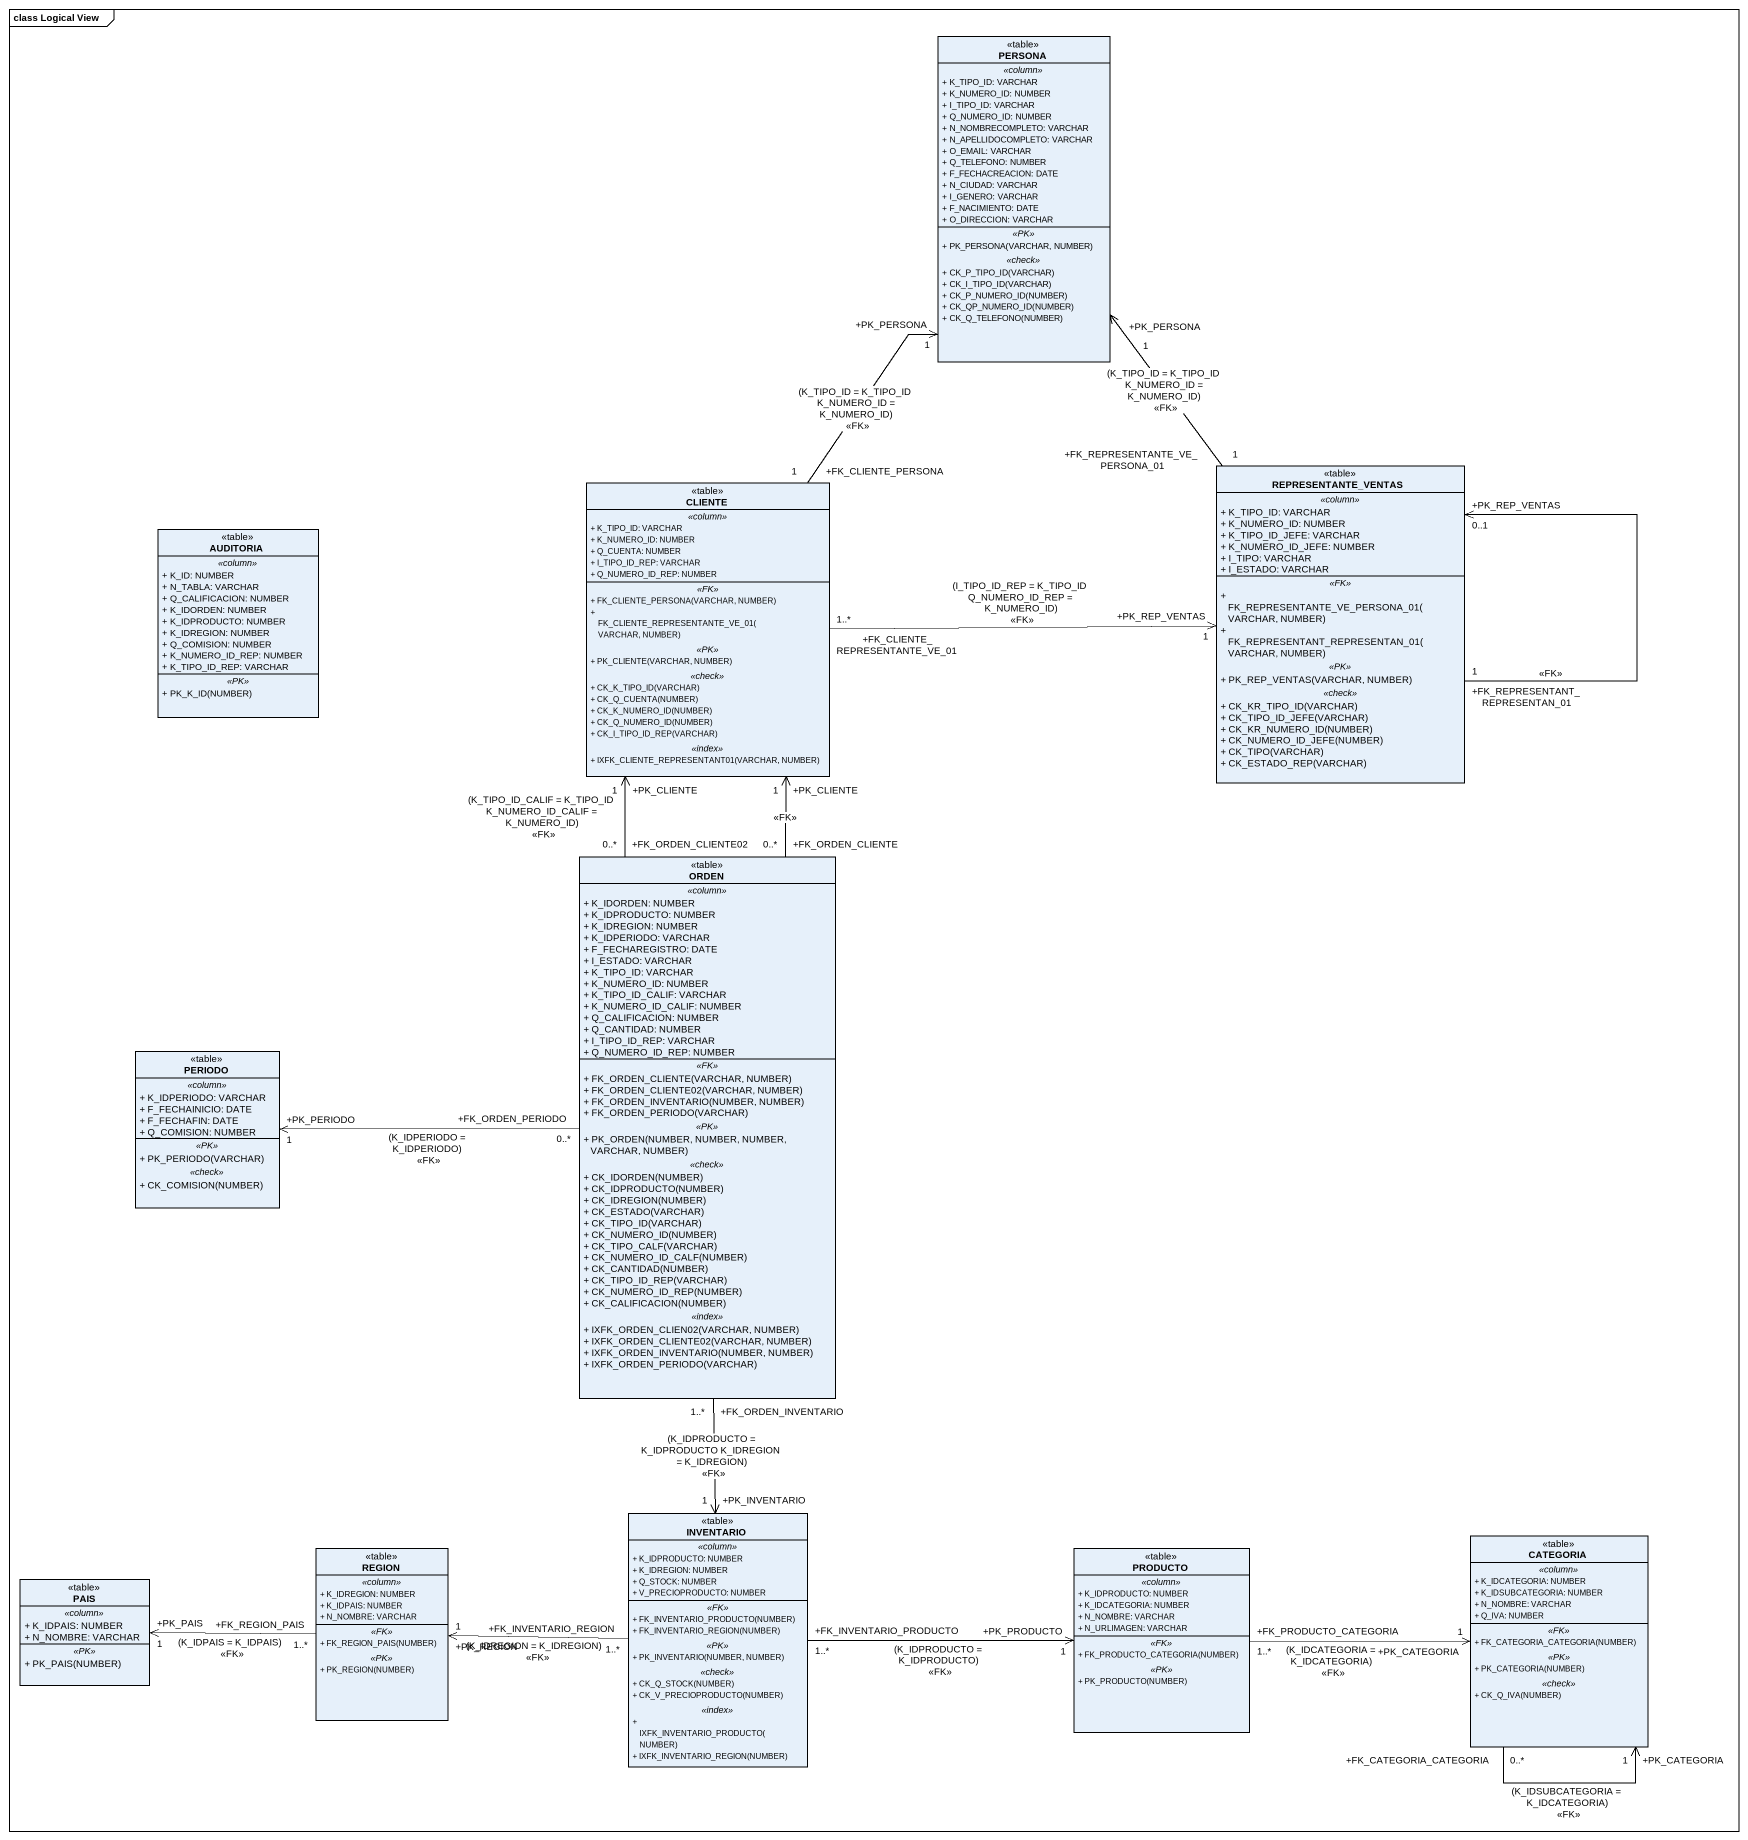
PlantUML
@startuml
mainframe class Logical View
hide circle
hide empty members
skinparam classAttributeIconSize 0
class PERSONA <<table>> {
  .. <<column>> ..
  + K_TIPO_ID: VARCHAR
  + K_NUMERO_ID: NUMBER
  + I_TIPO_ID: VARCHAR
  + Q_NUMERO_ID: NUMBER
  + N_NOMBRECOMPLETO: VARCHAR
  + N_APELLIDOCOMPLETO: VARCHAR
  + O_EMAIL: VARCHAR
  + Q_TELEFONO: NUMBER
  + F_FECHACREACION: DATE
  + N_CIUDAD: VARCHAR
  + I_GENERO: VARCHAR
  + F_NACIMIENTO: DATE
  + O_DIRECCION: VARCHAR
  .. <<PK>> ..
  + PK_PERSONA(VARCHAR, NUMBER)
  .. <<check>> ..
  + CK_P_TIPO_ID(VARCHAR)
  + CK_I_TIPO_ID(VARCHAR)
  + CK_P_NUMERO_ID(NUMBER)
  + CK_QP_NUMERO_ID(NUMBER)
  + CK_Q_TELEFONO(NUMBER)
}
class CLIENTE <<table>> {
  .. <<column>> ..
  + K_TIPO_ID: VARCHAR
  + K_NUMERO_ID: NUMBER
  + Q_CUENTA: NUMBER
  + I_TIPO_ID_REP: VARCHAR
  + Q_NUMERO_ID_REP: NUMBER
  .. <<FK>> ..
  + FK_CLIENTE_PERSONA(VARCHAR, NUMBER)
  + FK_CLIENTE_REPRESENTANTE_VE_01(VARCHAR, NUMBER)
  .. <<PK>> ..
  + PK_CLIENTE(VARCHAR, NUMBER)
  .. <<check>> ..
  + CK_K_TIPO_ID(VARCHAR)
  + CK_Q_CUENTA(NUMBER)
  + CK_K_NUMERO_ID(NUMBER)
  + CK_Q_NUMERO_ID(NUMBER)
  + CK_I_TIPO_ID_REP(VARCHAR)
  .. <<index>> ..
  + IXFK_CLIENTE_REPRESENTANT01(VARCHAR, NUMBER)
}
class REPRESENTANTE_VENTAS <<table>> {
  .. <<column>> ..
  + K_TIPO_ID: VARCHAR
  + K_NUMERO_ID: NUMBER
  + K_TIPO_ID_JEFE: VARCHAR
  + K_NUMERO_ID_JEFE: NUMBER
  + I_TIPO: VARCHAR
  + I_ESTADO: VARCHAR
  .. <<FK>> ..
  + FK_REPRESENTANTE_VE_PERSONA_01(VARCHAR, NUMBER)
  + FK_REPRESENTANT_REPRESENTAN_01(VARCHAR, NUMBER)
  .. <<PK>> ..
  + PK_REP_VENTAS(VARCHAR, NUMBER)
  .. <<check>> ..
  + CK_KR_TIPO_ID(VARCHAR)
  + CK_TIPO_ID_JEFE(VARCHAR)
  + CK_KR_NUMERO_ID(NUMBER)
  + CK_NUMERO_ID_JEFE(NUMBER)
  + CK_TIPO(VARCHAR)
  + CK_ESTADO_REP(VARCHAR)
}
class AUDITORIA <<table>> {
  .. <<column>> ..
  + K_ID: NUMBER
  + N_TABLA: VARCHAR
  + Q_CALIFICACION: NUMBER
  + K_IDORDEN: NUMBER
  + K_IDPRODUCTO: NUMBER
  + K_IDREGION: NUMBER
  + Q_COMISION: NUMBER
  + K_NUMERO_ID_REP: NUMBER
  + K_TIPO_ID_REP: VARCHAR
  .. <<PK>> ..
  + PK_K_ID(NUMBER)
}
class ORDEN <<table>> {
  .. <<column>> ..
  + K_IDORDEN: NUMBER
  + K_IDPRODUCTO: NUMBER
  + K_IDREGION: NUMBER
  + K_IDPERIODO: VARCHAR
  + F_FECHAREGISTRO: DATE
  + I_ESTADO: VARCHAR
  + K_TIPO_ID: VARCHAR
  + K_NUMERO_ID: NUMBER
  + K_TIPO_ID_CALIF: VARCHAR
  + K_NUMERO_ID_CALIF: NUMBER
  + Q_CALIFICACION: NUMBER
  + Q_CANTIDAD: NUMBER
  + I_TIPO_ID_REP: VARCHAR
  + Q_NUMERO_ID_REP: NUMBER
  .. <<FK>> ..
  + FK_ORDEN_CLIENTE(VARCHAR, NUMBER)
  + FK_ORDEN_CLIENTE02(VARCHAR, NUMBER)
  + FK_ORDEN_INVENTARIO(NUMBER, NUMBER)
  + FK_ORDEN_PERIODO(VARCHAR)
  .. <<PK>> ..
  + PK_ORDEN(NUMBER, NUMBER, NUMBER, VARCHAR, NUMBER)
  .. <<check>> ..
  + CK_IDORDEN(NUMBER)
  + CK_IDPRODUCTO(NUMBER)
  + CK_IDREGION(NUMBER)
  + CK_ESTADO(VARCHAR)
  + CK_TIPO_ID(VARCHAR)
  + CK_NUMERO_ID(NUMBER)
  + CK_TIPO_CALF(VARCHAR)
  + CK_NUMERO_ID_CALF(NUMBER)
  + CK_CANTIDAD(NUMBER)
  + CK_TIPO_ID_REP(VARCHAR)
  + CK_NUMERO_ID_REP(NUMBER)
  + CK_CALIFICACION(NUMBER)
  .. <<index>> ..
  + IXFK_ORDEN_CLIEN02(VARCHAR, NUMBER)
  + IXFK_ORDEN_CLIENTE02(VARCHAR, NUMBER)
  + IXFK_ORDEN_INVENTARIO(NUMBER, NUMBER)
  + IXFK_ORDEN_PERIODO(VARCHAR)
}
class PERIODO <<table>> {
  .. <<column>> ..
  + K_IDPERIODO: VARCHAR
  + F_FECHAINICIO: DATE
  + F_FECHAFIN: DATE
  + Q_COMISION: NUMBER
  .. <<PK>> ..
  + PK_PERIODO(VARCHAR)
  .. <<check>> ..
  + CK_COMISION(NUMBER)
}
class INVENTARIO <<table>> {
  .. <<column>> ..
  + K_IDPRODUCTO: NUMBER
  + K_IDREGION: NUMBER
  + Q_STOCK: NUMBER
  + V_PRECIOPRODUCTO: NUMBER
  .. <<FK>> ..
  + FK_INVENTARIO_PRODUCTO(NUMBER)
  + FK_INVENTARIO_REGION(NUMBER)
  .. <<PK>> ..
  + PK_INVENTARIO(NUMBER, NUMBER)
  .. <<check>> ..
  + CK_Q_STOCK(NUMBER)
  + CK_V_PRECIOPRODUCTO(NUMBER)
  .. <<index>> ..
  + IXFK_INVENTARIO_PRODUCTO(NUMBER)
  + IXFK_INVENTARIO_REGION(NUMBER)
}
class REGION <<table>> {
  .. <<column>> ..
  + K_IDREGION: NUMBER
  + K_IDPAIS: NUMBER
  + N_NOMBRE: VARCHAR
  .. <<FK>> ..
  + FK_REGION_PAIS(NUMBER)
  .. <<PK>> ..
  + PK_REGION(NUMBER)
}
class PRODUCTO <<table>> {
  .. <<column>> ..
  + K_IDPRODUCTO: NUMBER
  + K_IDCATEGORIA: NUMBER
  + N_NOMBRE: VARCHAR
  + N_URLIMAGEN: VARCHAR
  .. <<FK>> ..
  + FK_PRODUCTO_CATEGORIA(NUMBER)
  .. <<PK>> ..
  + PK_PRODUCTO(NUMBER)
}
class CATEGORIA <<table>> {
  .. <<column>> ..
  + K_IDCATEGORIA: NUMBER
  + K_IDSUBCATEGORIA: NUMBER
  + N_NOMBRE: VARCHAR
  + Q_IVA: NUMBER
  .. <<FK>> ..
  + FK_CATEGORIA_CATEGORIA(NUMBER)
  .. <<PK>> ..
  + PK_CATEGORIA(NUMBER)
  .. <<check>> ..
  + CK_Q_IVA(NUMBER)
}
class PAIS <<table>> {
  .. <<column>> ..
  + K_IDPAIS: NUMBER
  + N_NOMBRE: VARCHAR
  .. <<PK>> ..
  + PK_PAIS(NUMBER)
}
CLIENTE "+FK_CLIENTE_PERSONA\n1" -up-> "+PK_PERSONA\n1" PERSONA : (K_TIPO_ID = K_TIPO_ID K_NUMERO_ID = K_NUMERO_ID)\n<<FK>>
CLIENTE "+FK_CLIENTE_REPRESENTANTE_VE_01\n1..*" -right-> "+PK_REP_VENTAS\n1" REPRESENTANTE_VENTAS : (I_TIPO_ID_REP = K_TIPO_ID Q_NUMERO_ID_REP = K_NUMERO_ID)\n<<FK>>
REPRESENTANTE_VENTAS "+FK_REPRESENTANTE_VE_PERSONA_01\n1" -up-> "+PK_PERSONA\n1" PERSONA : (K_TIPO_ID = K_TIPO_ID K_NUMERO_ID = K_NUMERO_ID)\n<<FK>>
REPRESENTANTE_VENTAS "+FK_REPRESENTANT_REPRESENTAN_01\n1" --> "+PK_REP_VENTAS\n0..1" REPRESENTANTE_VENTAS : <<FK>>
ORDEN "+FK_ORDEN_CLIENTE\n0..*" -up-> "+PK_CLIENTE\n1" CLIENTE : <<FK>>
ORDEN "+FK_ORDEN_CLIENTE02\n0..*" -up-> "+PK_CLIENTE\n1" CLIENTE : (K_TIPO_ID_CALIF = K_TIPO_ID K_NUMERO_ID_CALIF = K_NUMERO_ID)\n<<FK>>
ORDEN "+FK_ORDEN_PERIODO\n0..*" -left-> "+PK_PERIODO\n1" PERIODO : (K_IDPERIODO = K_IDPERIODO)\n<<FK>>
ORDEN "+FK_ORDEN_INVENTARIO\n1..*" --> "+PK_INVENTARIO\n1" INVENTARIO : (K_IDPRODUCTO = K_IDPRODUCTO K_IDREGION = K_IDREGION)\n<<FK>>
INVENTARIO "+FK_INVENTARIO_REGION\n1..*" -left-> "+PK_REGION\n1" REGION : (K_IDREGION = K_IDREGION)\n<<FK>>
INVENTARIO "+FK_INVENTARIO_PRODUCTO\n1..*" -right-> "+PK_PRODUCTO\n1" PRODUCTO : (K_IDPRODUCTO = K_IDPRODUCTO)\n<<FK>>
REGION "+FK_REGION_PAIS\n1..*" -left-> "+PK_PAIS\n1" PAIS : (K_IDPAIS = K_IDPAIS)\n<<FK>>
PRODUCTO "+FK_PRODUCTO_CATEGORIA\n1..*" -right-> "+PK_CATEGORIA\n1" CATEGORIA : (K_IDCATEGORIA = K_IDCATEGORIA)\n<<FK>>
CATEGORIA "+FK_CATEGORIA_CATEGORIA\n0..*" --> "+PK_CATEGORIA\n1" CATEGORIA : (K_IDSUBCATEGORIA = K_IDCATEGORIA)\n<<FK>>
@enduml
